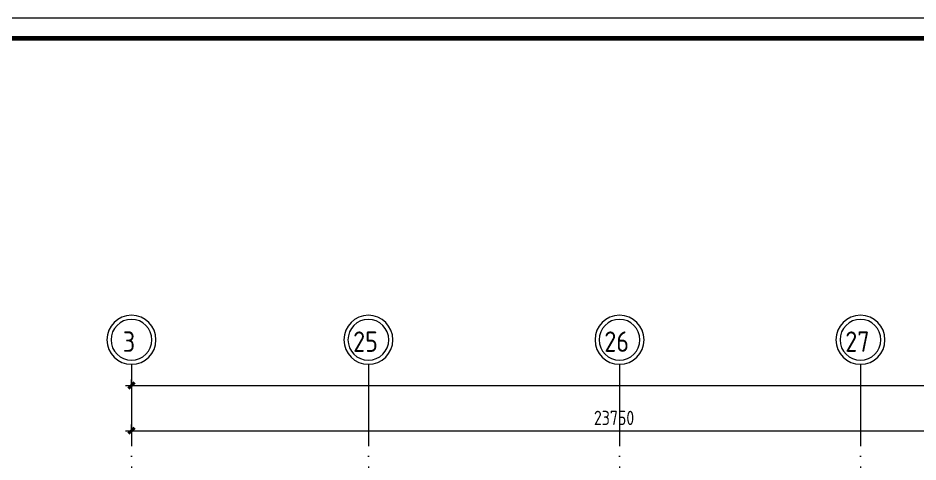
# Model space of a CAD drawing. Header units: millimetres. Extents: x -421858 to 614926, y -468665 to 141641.
# Drawn here: x 104898 to 126935, y 31324 to 42184 of the extents above; entities that cross this region are included whole.
import ezdxf

# ---------------------------------------------------------------- set-up
doc = ezdxf.new("R2010")
doc.units = ezdxf.units.MM
doc.linetypes.add('ADSK_Линия сетки', pattern=[25, 20, -2.5, 0, -2.5])
for name, color, linetype, lineweight in [('Оси', 252, 'Continuous', 9), ('ОФ_рамка', 8, 'Continuous', 60), ('Размеры', 7, 'Continuous', 9)]:
    doc.layers.add(name, color=color, linetype=linetype, lineweight=lineweight)
doc.styles.add('GOST Common_1', font='', dxfattribs={"height": 250})
doc.styles.add('GOST Common_3', font='', dxfattribs={"height": 3.5})
doc.styles.get('GOST Common_1').set_extended_font_data('GOST type B')
doc.styles.get('GOST Common_3').set_extended_font_data('GOST 2.304 type A')

# ---------------------------------------------------------------- blocks, each defined once
blk = doc.blocks.new('2 этаж')
at = {"layer": 'Оси', "color": 251, "linetype": 'ADSK_Линия сетки', "ltscale": 100, "true_color": 0x636466}
for p, q in [((107676, 33713), (107676, 16059)), ((113476, 33713), (113476, 16059)), ((119626, 33713), (119626, 16059)), ((125526, 33713), (125526, 16059))]:
    blk.add_line(p, q, dxfattribs=at)
at = {"layer": 'Оси', "color": 251, "lineweight": 20, "true_color": 0x636466}
for centre, radius, start, end in [((107676, 34313), 600, 0, 180), ((113476, 34313), 600, 0, 180), ((119626, 34313), 600, 0, 180), ((125526, 34313), 600, 0, 180), ((107676, 34313), 500, 0, 180), ((113476, 34313), 500, 0, 180), ((119626, 34313), 500, 0, 180), ((125526, 34313), 500, 0, 180), ((107676, 34313), 600, 180, 0), ((107676, 34313), 500, 180, 0), ((113476, 34313), 600, 180, 0), ((113476, 34313), 500, 180, 0), ((119626, 34313), 600, 180, 0), ((119626, 34313), 500, 180, 0), ((125526, 34313), 600, 180, 0), ((125526, 34313), 500, 180, 0)]:
    blk.add_arc(centre, radius, start, end, dxfattribs=at)
at = {"layer": 'Размеры', "color": 251, "lineweight": 20, "true_color": 0x636466}
for p, q in [((107676, 33194), (107676, 33344)), ((107526, 33194), (161426, 33194)), ((107676, 33194), (107676, 33144)), ((107676, 32090), (107676, 32240)), ((107526, 32090), (131426, 32090)), ((107676, 32090), (107676, 32040))]:
    blk.add_line(p, q, dxfattribs=at)
at = {"layer": 'Размеры', "color": 251, "lineweight": 40, "true_color": 0x636466}
for p, q in [((107676, 33194), (107605, 33123)), ((107676, 33194), (107747, 33265)), ((107676, 32090), (107605, 32019)), ((107676, 32090), (107747, 32161))]:
    blk.add_line(p, q, dxfattribs=at)
at = {"layer": 'Оси', "color": 251, "true_color": 0x636466, "style": 'GOST Common_1', "width": 0.9}
for s, p in [('3', (107465, 34018)), ('25', (113104, 34018)), ('26', (119254, 34018)), ('27', (125154, 34018))]:
    blk.add_text(s, height=500, dxfattribs=at).set_placement(p)
at = {"layer": 'Размеры', "color": 251, "lineweight": 20, "true_color": 0x636466, "insert": (118999, 32577), "char_height": 350, "width": 1324.48, "attachment_point": 1, "line_spacing_factor": 1.022761, "style": 'GOST Common_3'}
blk.add_mtext('23750', dxfattribs=at)
blk = doc.blocks.new('А0')
at = {"layer": 'ОФ_рамка', "color": 0, "linetype": 'Continuous', "lineweight": 5, "ltscale": 100}
blk.add_lwpolyline([(341068, -309617), (222168, -309617)], dxfattribs=at)
at = {"layer": 'ОФ_рамка', "color": 0, "linetype": 'Continuous', "ltscale": 100}
blk.add_lwpolyline([(340568, -310117), (224168, -310117)], dxfattribs=at)

msp = doc.modelspace()

# ---------------------------------------------------------------- block references
msp.add_blockref('2 этаж', (0, 0))
at = {"layer": 'ОФ_рамка', "color": 0, "lineweight": -2}
msp.add_blockref('А0', (-143310, 351801), dxfattribs=at)

doc.saveas('drawing.dxf')
